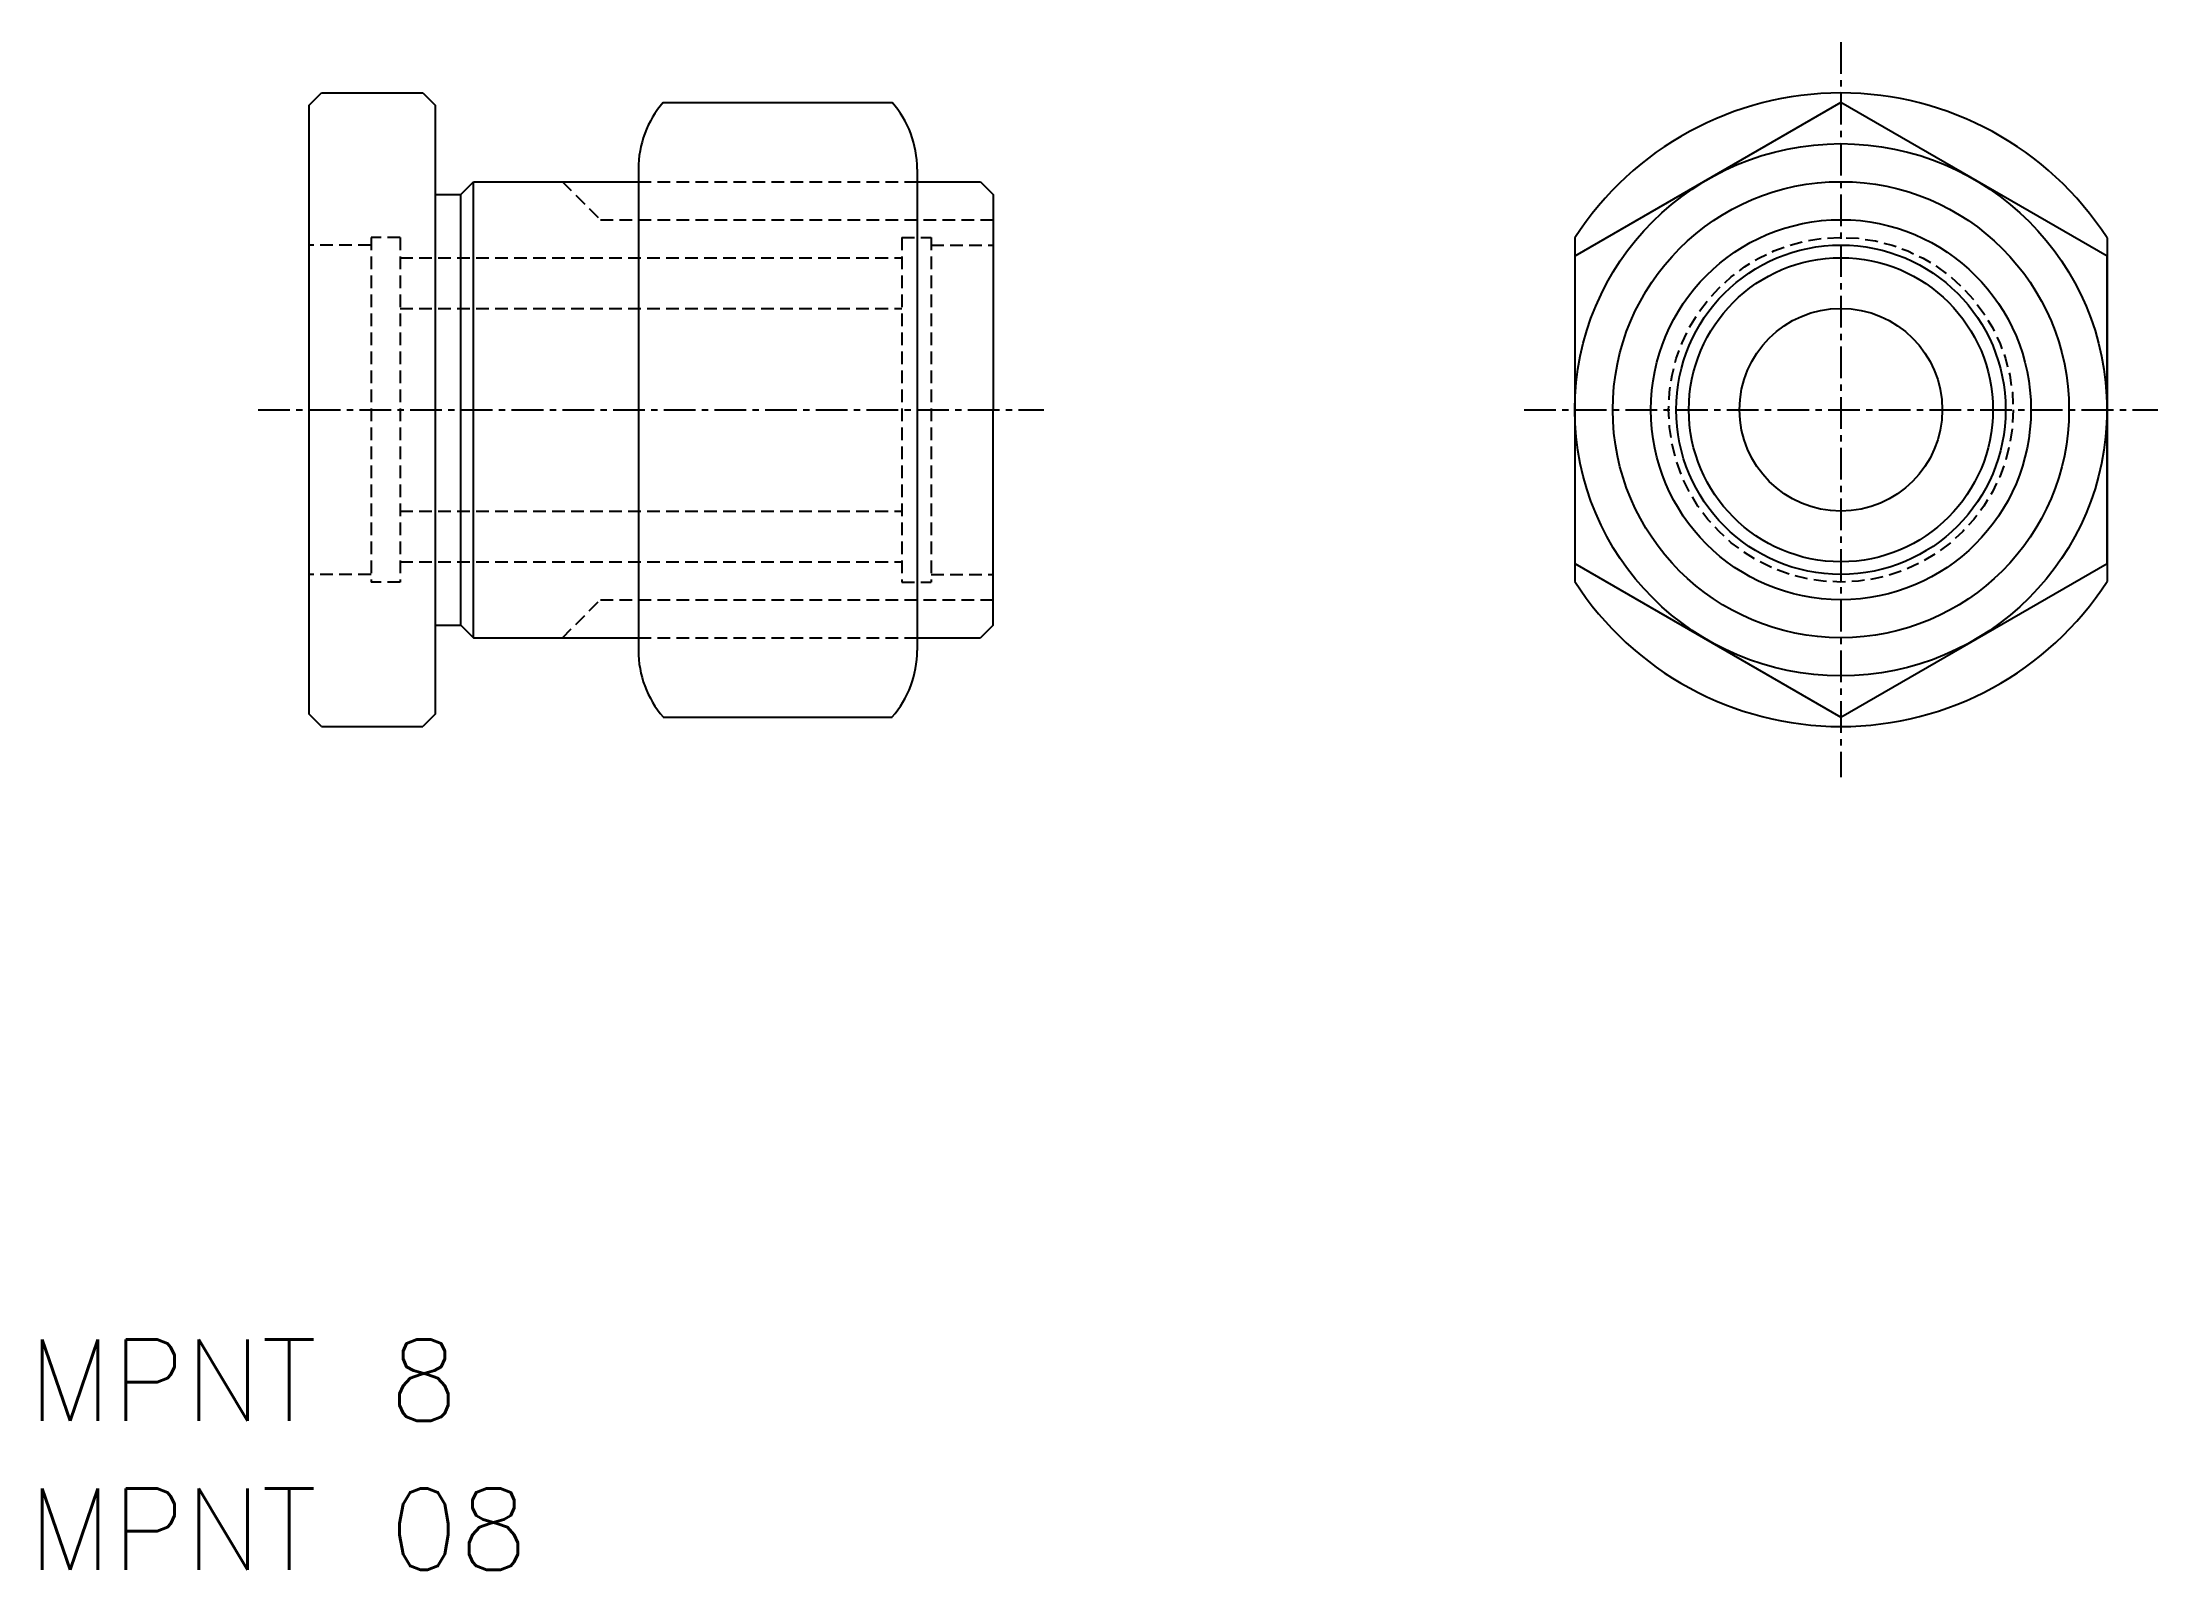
# Model space of a CAD drawing. Extents: x -108.6 to -25.1, y -13.1 to 47.2.
import ezdxf

# ---------------------------------------------------------------- set-up
doc = ezdxf.new("R2010")
doc.units = 0
doc.linetypes.add('CENTER', pattern=[2, 1.25, -0.25, 0.25, -0.25])
doc.linetypes.add('DASHED', pattern=[0.75, 0.5, -0.25])
doc.layers.get('0').update_dxf_attribs({"linetype": 'CONTINUOUS'})
doc.layers.add('CENTER', color=1, linetype='CENTER')
doc.styles.get("Standard").update_dxf_attribs({"font": 'txt.shx', "bigfont": 'bigfont.shx'})

msp = doc.modelspace()

# ---------------------------------------------------------------- linework, layer by layer
at = {"color": 7, "linetype": 'CONTINUOUS'}
for p, q in [((-98.061, 44.686), (-97.561, 45.186)), ((-97.561, 45.186), (-93.561, 45.186)), ((-93.561, 45.186), (-93.061, 44.686)), ((-98.061, 44.686), (-98.061, 20.686)), ((-93.061, 20.686), (-93.061, 44.686)), ((-84.08, 44.81), (-75.042, 44.81)), ((-85.061, 42.186), (-85.061, 23.186)), ((-74.061, 42.186), (-74.061, 23.186)), ((-93.061, 41.186), (-92.061, 41.186)), ((-92.061, 41.186), (-91.561, 41.686)), ((-92.061, 24.186), (-92.061, 41.186)), ((-91.561, 41.686), (-85.061, 41.686)), ((-91.561, 23.686), (-91.561, 41.686)), ((-74.061, 41.686), (-71.561, 41.686)), ((-71.561, 41.686), (-71.061, 41.186)), ((-71.061, 41.186), (-71.061, 32.686)), ((-48.111, 39.468), (-48.111, 25.903)), ((-27.111, 39.468), (-27.111, 25.903)), ((-71.061, 24.186), (-71.061, 32.686)), ((-93.061, 24.186), (-92.061, 24.186)), ((-92.061, 24.186), (-91.561, 23.686)), ((-91.561, 23.686), (-85.061, 23.686)), ((-74.061, 23.686), (-71.561, 23.686)), ((-71.061, 24.186), (-71.561, 23.686)), ((-97.561, 20.186), (-98.061, 20.686)), ((-97.561, 20.186), (-93.561, 20.186)), ((-93.061, 20.686), (-93.561, 20.186)), ((-84.08, 20.561), (-75.042, 20.561))]:
    msp.add_line(p, q, dxfattribs=at)
at = {"color": 3, "linetype": 'DASHED'}
for p, q in [((-88.061, 41.686), (-86.561, 40.186)), ((-85.061, 41.686), (-74.061, 41.686)), ((-86.561, 40.186), (-71.061, 40.186)), ((-94.461, 39.486), (-95.611, 39.486)), ((-95.611, 39.486), (-95.611, 25.886)), ((-94.461, 39.486), (-94.461, 25.886)), ((-74.661, 39.486), (-73.511, 39.486)), ((-74.661, 39.486), (-74.661, 25.886)), ((-73.511, 39.486), (-73.511, 25.886)), ((-95.611, 39.186), (-98.061, 39.186)), ((-94.461, 38.686), (-74.661, 38.686)), ((-73.511, 39.186), (-71.061, 39.186)), ((-94.461, 36.686), (-74.661, 36.686)), ((-94.461, 28.686), (-74.661, 28.686)), ((-95.611, 26.186), (-98.061, 26.186)), ((-94.461, 25.886), (-95.611, 25.886)), ((-94.461, 26.686), (-74.661, 26.686)), ((-74.661, 25.886), (-73.511, 25.886)), ((-73.511, 26.186), (-71.061, 26.186)), ((-88.061, 23.686), (-86.561, 25.186)), ((-86.561, 25.186), (-71.061, 25.186)), ((-85.061, 23.686), (-74.061, 23.686))]:
    msp.add_line(p, q, dxfattribs=at)
at = {"color": 7, "linetype": 'CONTINUOUS'}
msp.add_lwpolyline([(-27.111, 38.748), (-37.611, 44.81), (-48.111, 38.748), (-48.111, 26.623), (-37.611, 20.561), (-27.111, 26.623)], close=True, dxfattribs=at)
for radius in [10.5, 9, 6.5, 6, 4]:
    msp.add_circle((-37.611, 32.686), radius, dxfattribs=at)
at = {"color": 3, "linetype": 'CONTINUOUS'}
msp.add_circle((-37.611, 32.686), 7.5, dxfattribs=at)
at = {"color": 3, "linetype": 'DASHED'}
msp.add_circle((-37.611, 32.686), 6.8, dxfattribs=at)
at = {"color": 7, "linetype": 'CONTINUOUS'}
for centre, radius, start, end in [((-37.611, 32.686), 12.5, 32.85988, 147.14012), ((-81.061, 42.186), 4, 138.99771, 179.99998), ((-78.061, 42.186), 4, 0.00002, 41.00229), ((-37.611, 32.686), 12.5, 212.85988, 327.14012), ((-81.061, 23.186), 4, 180.00002, 221.00229), ((-78.061, 23.186), 4, 318.99771, 359.99998)]:
    msp.add_arc(centre, radius, start, end, dxfattribs=at)
at = {"layer": 'CENTER', "color": 1, "linetype": 'CENTER'}
for p, q in [((-37.611, 47.186), (-37.611, 18.186)), ((-100.061, 32.686), (-69.061, 32.686)), ((-50.111, 32.686), (-25.111, 32.686))]:
    msp.add_line(p, q, dxfattribs=at)

# ---------------------------------------------------------------- texts
at = {"color": 7, "linetype": 'CONTINUOUS'}
for s, p in [('MPNT 8', (-109.129, -7.209)), ('MPNT 08', (-109.129, -13.087))]:
    msp.add_text(s, height=3.2, dxfattribs=at).set_placement(p)

doc.saveas('drawing.dxf')
